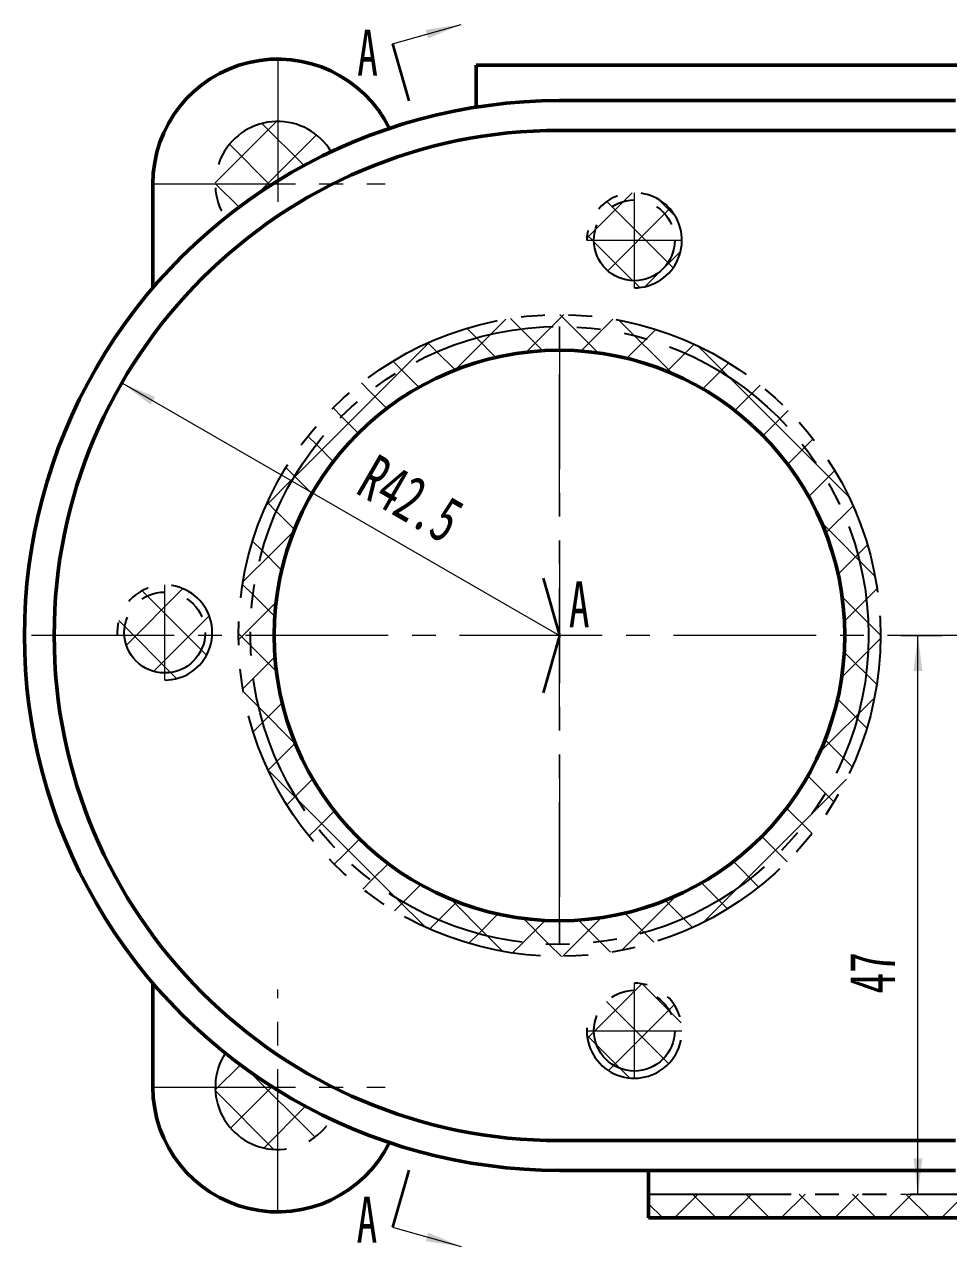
# Model space of a CAD drawing. Header units: millimetres. Extents: x -297 to 297, y -210 to 210.
# Drawn here: x -90.1 to -12.4, y -118.7 to -15.8 of the extents above; entities that cross this region are included whole.
import ezdxf

# ---------------------------------------------------------------- set-up
doc = ezdxf.new("R2010")
doc.units = ezdxf.units.MM
doc.linetypes.add('双点画线', pattern=[22, 12, -2, 2, -2, 2, -2])
doc.linetypes.add('点画线', pattern=[18, 12, -2, 2, -2])
doc.layers.get('0').update_dxf_attribs({"lineweight": 35})
for name, color, linetype, lineweight in [('EB0', 7, 'Continuous', 35), ('中心线层', 1, '点画线', 18), ('剖面线层', 7, 'Continuous', 18), ('尺寸线层', 7, 'Continuous', 18)]:
    doc.layers.add(name, color=color, linetype=linetype, lineweight=lineweight)
doc.styles.add('标准', font='', dxfattribs={"width": 0.667})
doc.styles.get('标准').set_extended_font_data('宋体')
doc.dimstyles.new('标准', dxfattribs={"dimtxt": 3.853125, "dimasz": 3, "dimexe": 2, "dimexo": 0, "dimgap": 1.672723958333334, "dimtad": 1, "dimdec": 3, "dimdsep": 46, "dimtxsty": '标准', "dimblk": '_CAXARROW', "dimcen": 0, "dimdle": 5, "dimclrd": 256, "dimclre": 256, "dimclrt": 256, "dimazin": 2, "dimtfac": 0.7071067811865475, "dimtdec": 3, "dimtofl": 0, "dimtmove": 0, "dimatfit": 3, "dimfxl": 0, "dimfrac": 2, "dimtolj": 1, "dimtzin": 0, "dimlwd": 18, "dimarcsym": 0})
pattern_1 = [(45, (0, 0), (-2.245064030267288, 2.245064030267288), []), (135, (0, 0), (-2.245064030267288, -2.245064030267288), [])]

# ---------------------------------------------------------------- blocks, each defined once
blk = doc.blocks.new('*X32')
at = {"layer": '尺寸线层', "linetype": 'Continuous', "lineweight": 18, "transparency": 16777216}
blk.add_hatch(color=256, dxfattribs=at).paths.add_polyline_path([(-81.90823034258872, -45.99637669975444), (-79.12266827565654, -47.1716506981346), (-79.49767609270188, -47.82116523773698)], flags=0)
blk.add_line((-81.90823034258872, -45.99637669975444), (-45.10240643178723, -67.24681966565693), dxfattribs=at)
at = {"layer": '尺寸线层', "linetype": 'Continuous', "lineweight": 18, "transparency": 16777216, "insert": (-57.64270652967218, -55.7538117181691), "char_height": 3.853125, "width": 16.46377191783124, "attachment_point": 5, "rotation": 329.9993104355288, "line_spacing_factor": 1.150569886022796, "style": '标准'}
blk.add_mtext('\\T1.001;R42.5', dxfattribs=at)
blk = doc.blocks.new('_CAXARROW')
blk.add_hatch(color=256).paths.add_polyline_path([(0, 0), (-1, 0.125), (-1, -0.125)], flags=0)
blk = doc.blocks.new('*X33')
at = {"layer": '尺寸线层', "linetype": 'Continuous', "lineweight": 18, "transparency": 16777216}
for points in [[(-14.94973074804316, -67.24681649100219), (-15.32473074804316, -70.24681649100219), (-14.57473074804316, -70.24681649100219)], [(-14.94973074804316, -114.2468196656569), (-15.32473074804316, -111.2468196656569), (-14.57473074804316, -111.2468196656569)]]:
    blk.add_hatch(color=256, dxfattribs=at).paths.add_polyline_path(points, flags=0)
for p, q in [((-16.39588683448003, -67.24681649100219), (-12.94973074804316, -67.24681649100219)), ((-14.94973074804316, -114.2468196656569), (-14.94973074804316, -67.24681649100219)), ((-16.39588683448003, -114.2468196656569), (-12.94973074804316, -114.2468196656569))]:
    blk.add_line(p, q, dxfattribs=at)
at = {"layer": '尺寸线层', "linetype": 'Continuous', "lineweight": 18, "transparency": 16777216, "insert": (-18.79681551366816, -95.63252000053751), "char_height": 3.853125, "width": 4.971474495000017, "attachment_point": 5, "rotation": 90, "line_spacing_factor": 1.150569886022796, "style": '标准'}
blk.add_mtext('\\T1.001;47', dxfattribs=at)
blk = doc.blocks.new('*X34')
at = {"layer": '尺寸线层', "linetype": 'Continuous', "lineweight": 18}
for points in [[(-8.261947987526717, 51.4127336290987), (-11.25113664479163, 50.9595491509016), (-11.04760850685804, 50.23769300382708)], [(-8.261948041764178, -51.4127274721538), (-11.04760852195397, -50.23768675408964), (-11.25113668393316, -50.95954289438448)]]:
    blk.add_hatch(color=0, dxfattribs=at).paths.add_polyline_path(points, flags=0)
at = {"layer": '尺寸线层', "color": 0, "linetype": 'Continuous', "lineweight": 18}
for p, q in [((-14.03679716412295, 49.78450852562997), (-8.261947987526717, 51.4127336290987)), ((-14.03679716412295, -49.78450217632029), (-8.261948041764178, -51.4127274721538))]:
    blk.add_line(p, q, dxfattribs=at)
at = {"layer": '尺寸线层', "color": 0, "linetype": 'Continuous', "lineweight": 35}
for p, q in [((-14.03679716412295, 49.78450852562997), (-12.67994291123235, 44.97213421179978)), ((-1.356854252890606, 4.812374313830212), (0, 0)), ((0, 0), (-1.356854413194597, -4.812374268632311)), ((-12.67994275092835, -44.97212790768798), (-14.03679716412295, -49.78450217632029))]:
    blk.add_line(p, q, dxfattribs=at)
at = {"layer": '尺寸线层', "color": 0, "linetype": 'Continuous', "lineweight": 18, "char_height": 3.853125, "attachment_point": 7, "line_spacing_factor": 1.150569886022796, "style": '标准'}
for insert, width in [((-17.01478727412595, 47.11038661428869), 2.591451328124999), ((0.7859458349019854, 0.6992597173185118), 2.591451328125), ((-17.06721635912254, -51.08082785493544), 2.591451328124999)]:
    blk.add_mtext('\\T1.001;A', dxfattribs=dict(at, insert=insert, width=width))

msp = doc.modelspace()

# ---------------------------------------------------------------- hatches: boundary and pattern name
at = {"layer": '剖面线层', "linetype": 'Continuous', "lineweight": 18}
h = msp.add_hatch(dxfattribs=at)
h.set_pattern_fill('ANSI37', color=256, style=0)
h.set_pattern_definition(pattern_1)
edge = h.paths.add_edge_path(flags=0)
edge.add_line((-69.20634801817533, -105.246819665657), (-74.0524064317872, -105.246819665657))
edge.add_arc((-45.10240643179029, -67.24681966566098), 44.99999999999507, 231.350132641248, 237.6124614669079)
edge.add_arc((-68.80240643178713, -105.2468196656569), 5.249999999999996, 147.0432983656661, 180.0000000000011)
edge.add_line((-68.80240643178828, -105.5000548229588), (-68.80240643178828, -110.4968196656568))
edge.add_arc((-45.10240643217223, -67.24681966626997), 44.99999999927626, 237.6124614669031, 238.2194896548795)
edge.add_line((-74.0524064317872, -105.246819665657), (-69.20634801817536, -105.246819665657))
edge.add_arc((-68.80240643178729, -105.2468196656568), 5.249999999999929, 180, 269.9999999999985)
edge.add_arc((-68.8024064317873, -105.2468196656569), 5.249999999999929, 269.9999999999895, 329.0544242357248)
edge.add_arc((-45.10240643178592, -67.24681966565426), 45.00000000000169, 238.2194896548738, 244.7475899601364)
edge.add_line((-68.80240643178726, -110.4968196656568), (-68.80240643178828, -105.5000548229588))
edge = h.paths.add_edge_path(flags=0)
edge.add_arc((-45.10240643178817, -67.24681966565595), 44.99999999999861, 122.3875385330924, 128.6498673587522)
edge.add_line((-74.05240643178735, -29.24681966565697), (-69.20634801817516, -29.24681966565697))
edge.add_arc((-68.80240643178732, -29.24681966565702), 5.250000000000028, 180, 212.956701634337)
edge = h.paths.add_edge_path(flags=0)
edge.add_line((-69.20634801817093, -29.24681966565697), (-74.05240643178735, -29.24681966565697))
edge.add_arc((-45.10240643163783, -67.24681966589613), 45.00000000027971, 121.7805103451258, 122.3875385330855)
edge.add_line((-68.80240643178658, -23.99681966565702), (-68.80240643178658, -28.99358450835521))
edge.add_arc((-68.80240643178732, -29.24681966565701), 5.249999999999996, 89.99999999999116, 179.9999999999901)
edge = h.paths.add_edge_path(flags=0)
edge.add_arc((-45.10240643178983, -67.2468196656526), 44.99999999999488, 115.2524100398631, 121.7805103451242)
edge.add_arc((-68.80240643178736, -29.24681966565703), 5.249999999999878, 30.94557576427842, 90)
edge.add_line((-68.80240643178703, -28.9935845083543), (-68.80240643178658, -23.99681966565702))
edge = h.paths.add_edge_path(flags=0)
edge.add_arc((21.49759356821369, -67.24681966565481), 44.99999999999532, 58.21948965487597, 64.74758996013747)
edge.add_line((45.1975935682117, -23.99681966565695), (45.1975935682117, -28.99358450835505))
edge.add_arc((45.1975935682124, -29.24681966565691), 5.249999999999961, 90.00000000000792, 149.0544242357278)
edge = h.paths.add_edge_path(flags=0)
edge.add_arc((21.49759356827176, -67.24681966556393), 44.99999999988991, 57.61246146690809, 58.21948965487877)
edge.add_line((50.44759356821238, -29.24681966565686), (45.60153515460068, -29.24681966565686))
edge.add_arc((45.19759356821242, -29.24681966565691), 5.249999999999957, 359.9999999999999, 449.9999999999992)
edge.add_line((45.19759356821225, -28.99358450835415), (45.1975935682117, -23.99681966565695))
edge = h.paths.add_edge_path(flags=0)
edge.add_arc((45.19759356821247, -29.24681966565694), 5.249999999999822, 327.0432983656648, 360.0000000000007)
edge.add_line((45.60153515460066, -29.24681966565686), (50.44759356821238, -29.24681966565686))
edge.add_arc((21.49759356821381, -67.24681966565524), 44.99999999999797, 51.35013264124863, 57.61246146690782)
edge = h.paths.add_edge_path(flags=0)
edge.add_arc((45.19759356821255, -105.2468196656569), 5.24999999999994, 210.9455757642795, 270.0000000000002)
edge.add_line((45.19759356821355, -105.5000548229587), (45.19759356821355, -110.4968196656568))
edge.add_arc((21.49759356821349, -67.24681966565863), 44.9999999999981, 295.252410039863, 301.7805103451262)
edge = h.paths.add_edge_path(flags=0)
edge.add_line((50.44759356821248, -105.2468196656569), (45.60153515460048, -105.2468196656569))
edge.add_arc((45.19759356821262, -105.2468196656568), 5.249999999999865, 359.9999999999997, 392.956701634336)
edge.add_arc((21.49759356821367, -67.24681966565858), 44.99999999999797, 302.3875385330921, 308.649867358752)
edge.add_arc((45.19759356821256, -105.2468196656569), 5.249999999999943, 270.0000000000109, 360.0000000000111)
edge.add_line((45.60153515459788, -105.2468196656569), (50.44759356821248, -105.2468196656569))
edge.add_arc((21.49759356800277, -67.24681966532336), 45.00000000039268, 301.7805103451298, 302.387538533088)
edge.add_line((45.19759356821261, -110.4968196656568), (45.19759356821355, -105.5000548229587))
h = msp.add_hatch(dxfattribs=at)
h.set_pattern_fill('ANSI37', color=256, style=0)
h.set_pattern_definition(pattern_1)
edge = h.paths.add_edge_path(flags=0)
edge.add_line((-34.80240643178356, -100.4968196656569), (-35.40240643178355, -100.4968196656569))
edge.add_arc((-38.80240643178352, -100.496819665657), 3.999999999999957, 0, 89.9999999999993)
edge.add_line((-38.8024064317835, -97.0968196656571), (-38.8024064317835, -96.49681966565703))
edge.add_arc((-38.80240643178352, -100.4968196656571), 3.39999999999997, 359.9999999999996, 449.9999999999972)
edge.add_arc((-38.80240643178353, -100.496819665657), 3.999999999999957, 270, 360.0000000000008)
edge.add_line((-35.40240643178355, -100.4968196656569), (-34.80240643178356, -100.4968196656569))
edge.add_arc((-38.80240643178356, -100.4968196656571), 3.400000000000006, 270.0000000000006, 360.0000000000029)
edge.add_line((-38.8024064317835, -104.4968196656569), (-38.80240643178352, -103.8968196656571))
edge.add_line((-38.80240643178352, -103.8968196656571), (-38.80240643178352, -104.4968196656569))
edge.add_arc((-38.80240643178355, -100.4968196656571), 3.399999999999991, 179.9999999999998, 270.0000000000035)
edge.add_line((-42.80240643178349, -100.4968196656569), (-42.20240643178355, -100.4968196656569))
edge.add_arc((-38.80240643178352, -100.496819665657), 3.999999999999972, 180, 270.0000000000006)
edge = h.paths.add_edge_path(flags=0)
edge.add_line((-38.8024064317835, -100.4968196656569), (-42.20240643178355, -100.4968196656569))
edge.add_line((-38.8024064317835, -97.0968196656571), (-38.8024064317835, -100.4968196656569))
edge.add_arc((-38.80240643178355, -100.4968196656571), 3.400000000000006, 89.99999999999893, 179.9999999999959)
edge.add_line((-38.80240643178351, -100.4968196656569), (-38.80240643178351, -103.8968196656571))
edge.add_line((-42.20240643178355, -100.4968196656569), (-38.80240643178351, -100.4968196656569))
edge.add_arc((-38.80240643178355, -100.4968196656571), 3.399999999999991, 179.9999999999998, 270.0000000000035)
edge.add_arc((-38.80240643178356, -100.4968196656571), 3.400000000000006, 270.0000000000006, 360.0000000000029)
edge.add_line((-38.80240643178351, -100.4968196656569), (-35.40240643178355, -100.4968196656569))
edge.add_line((-38.8024064317835, -103.8968196656571), (-38.80240643178351, -100.4968196656569))
edge = h.paths.add_edge_path(flags=0)
edge.add_line((-35.40240643178355, -100.4968196656569), (-38.80240643178351, -100.4968196656569))
edge.add_arc((-38.80240643178352, -100.4968196656571), 3.39999999999997, 359.9999999999996, 449.9999999999972)
edge.add_line((-38.8024064317835, -100.4968196656569), (-38.80240643178352, -97.0968196656571))
edge = h.paths.add_edge_path(flags=0)
edge.add_line((-38.80240643178364, -37.99681966565703), (-38.80240643178364, -37.39681966565697))
edge.add_arc((-38.80240643178362, -33.99681966565704), 4, 269.9999999999997, 359.999999999998)
edge.add_line((-35.40240643178364, -33.99681966565714), (-34.80240643178361, -33.99681966565714))
edge.add_arc((-38.80240643178363, -33.99681966565696), 3.399999999999999, 270, 359.9999999999972)
edge.add_arc((-38.80240643178363, -33.99681966565697), 3.399999999999991, 0, 90.00000000000301)
edge.add_line((-34.80240643178361, -33.99681966565714), (-35.40240643178364, -33.99681966565714))
edge.add_arc((-38.80240643178361, -33.99681966565703), 4, 0, 90.00000000000163)
edge.add_line((-38.80240643178361, -30.59681966565697), (-38.80240643178364, -29.99681966565703))
edge.add_line((-42.20240643178364, -33.99681966565709), (-42.80240643178361, -33.99681966565709))
edge.add_arc((-38.80240643178365, -33.99681966565696), 3.399999999999991, 89.99999999999964, 180.0000000000018)
edge.add_line((-38.80240643178361, -29.99681966565703), (-38.80240643178361, -30.59681966565697))
edge.add_arc((-38.80240643178362, -33.99681966565703), 3.999999999999993, 90, 180.000000000001)
edge = h.paths.add_edge_path(flags=0)
edge.add_line((-35.40240643178364, -33.99681966565714), (-38.80240643178362, -33.99681966565714))
edge.add_arc((-38.80240643178363, -33.99681966565697), 3.399999999999991, 0, 90.00000000000301)
edge.add_line((-38.80240643178362, -33.99681966565711), (-38.80240643178363, -30.59681966565697))
edge.add_line((-38.80240643178362, -33.99681966565709), (-38.80240643178362, -37.39681966565697))
edge.add_line((-42.20240643178364, -33.99681966565709), (-38.80240643178362, -33.99681966565709))
edge.add_arc((-38.80240643178364, -33.99681966565698), 3.400000000000006, 180, 269.9999999999978)
edge.add_arc((-38.80240643178363, -33.99681966565696), 3.399999999999999, 270, 359.9999999999975)
edge.add_line((-38.80240643178363, -33.99681966565712), (-35.40240643178364, -33.99681966565712))
edge.add_line((-38.80240643178362, -37.39681966565697), (-38.80240643178363, -33.99681966565712))
edge = h.paths.add_edge_path(flags=0)
edge.add_line((-38.80240643178361, -33.99681966565712), (-42.20240643178364, -33.99681966565712))
edge.add_line((-38.80240643178361, -30.59681966565697), (-38.80240643178361, -33.99681966565712))
edge.add_arc((-38.80240643178365, -33.99681966565696), 3.399999999999991, 89.99999999999964, 180.0000000000018)
edge = h.paths.add_edge_path(flags=0)
edge.add_line((-78.3024064317878, -67.24681649100219), (-78.3024064317878, -70.39681966565705))
edge.add_line((-81.69320303248765, -67.24681649100218), (-78.3024064317878, -67.24681649100219))
edge.add_arc((-78.3024064317879, -66.99681966565706), 3.399999999999965, 184.2166768353124, 270.0000000000002)
edge.add_arc((-78.30240643178789, -66.99681966565704), 3.400000000000006, 270.000000000001, 355.7833231646882)
edge.add_line((-78.3024064317878, -67.24681649100219), (-74.91160983108804, -67.24681649100218))
edge.add_line((-78.3024064317878, -70.39681966565705), (-78.3024064317878, -67.24681649100219))
edge.add_line((-74.91160983108804, -67.24681649100218), (-78.3024064317878, -67.24681649100218))
edge.add_arc((-78.30240643178786, -66.99681966565704), 3.400000000000011, 355.7833231646871, 449.9999999999998)
edge.add_line((-78.3024064317878, -67.24681649100218), (-78.3024064317878, -63.59681966565704))
edge.add_line((-78.3024064317878, -67.24681649100218), (-81.69320303248765, -67.24681649100218))
edge.add_line((-78.3024064317878, -63.59681966565704), (-78.3024064317878, -67.24681649100218))
edge.add_arc((-78.30240643178789, -66.99681966565704), 3.400000000000006, 89.99999999999905, 184.2166768353124)
edge.add_line((-81.69320303248765, -67.24681649100218), (-82.29458648625896, -67.24681649100218))
edge.add_arc((-78.30240643178789, -66.99681966565704), 3.400000000000006, 89.99999999999905, 184.2166768353124)
edge.add_line((-78.3024064317878, -62.9968196656572), (-78.3024064317878, -63.59681966565704))
edge.add_arc((-78.30240643178786, -66.99681966565717), 3.999999999999957, 89.99999999999919, 183.5832761358126)
edge = h.paths.add_edge_path(flags=0)
edge.add_line((-74.3102263773167, -67.24681649100218), (-74.91160983108804, -67.24681649100218))
edge.add_arc((-78.30240643178783, -66.99681966565718), 3.999999999999966, 356.4167238641868, 450)
edge.add_line((-78.3024064317878, -63.59681966565704), (-78.3024064317878, -62.9968196656572))
edge.add_arc((-78.30240643178786, -66.99681966565704), 3.400000000000011, 355.7833231646871, 449.9999999999998)
edge.add_arc((-78.30240643178782, -66.99681966565716), 3.999999999999943, 269.9999999999998, 356.4167238641866)
edge.add_line((-74.91160983108804, -67.24681649100218), (-74.3102263773167, -67.24681649100218))
edge.add_arc((-78.30240643178789, -66.99681966565704), 3.400000000000006, 270.000000000001, 355.7833231646882)
edge.add_line((-78.3024064317878, -70.99681966565711), (-78.30240643178783, -70.39681966565705))
h = msp.add_hatch(dxfattribs=at)
h.set_pattern_fill('ANSI37', color=256, style=0)
h.set_pattern_definition(pattern_1)
edge = h.paths.add_edge_path(flags=0)
edge.add_line((-45.1024064317874, -91.24681966565699), (-45.1024064317874, -93.24681966565699))
edge.add_arc((-45.10240643178735, -67.24681966565697), 24.00000000000001, 179.9999924596754, 270.0000000386051)
edge.add_line((-71.10240643178719, -67.24681649100218), (-69.10240643178716, -67.24681649100218))
edge.add_arc((-45.10240643178735, -67.24681966565697), 26.00000000000003, 179.9999930115616, 251.0768320656268)
edge.add_arc((-45.10240643178744, -67.24681966565741), 25.99999999999955, 251.0768320581295, 270.0000000000001)
edge.add_arc((-45.10240643178739, -67.24681966565697), 26.00000000000001, 270, 360.0000069959355)
edge.add_line((-21.10240643178758, -67.24681649100218), (-19.10240643178757, -67.24681649100218))
edge.add_arc((-45.10240643178738, -67.24681966565699), 24, 269.9999999999999, 360.0000075789301)
edge.add_line((-45.1024064317874, -91.39435733926057), (-45.1024064317874, -91.24681966565699))
edge.add_line((-45.1024064317874, -93.24681966565699), (-45.1024064317874, -91.39435733926057))
edge.add_arc((-45.10240643178736, -67.24681966565696), 26.00000000000002, 179.9999930115616, 270.000000007497)
edge.add_line((-72.10240643178705, -67.24681649100218), (-71.10240643178719, -67.24681649100218))
edge.add_arc((-45.10240643178724, -67.24681966565693), 26.99999999999999, 179.9999932773796, 283.493398835766)
edge.add_arc((-45.10240643178723, -67.24681966565694), 26.99999999999998, 283.4933988215597, 360.0000067368265)
edge.add_line((-19.10240643178757, -67.24681649100218), (-18.10240643178742, -67.24681649100218))
edge.add_arc((-45.10240643178739, -67.24681966565697), 26.00000000000001, 270, 360.0000069959355)
edge = h.paths.add_edge_path(flags=0)
edge.add_line((-71.10240643178719, -67.24681649100218), (-72.10240643178705, -67.24681649100218))
edge.add_arc((-45.10240643178736, -67.24681966565701), 26.00000000000003, 90.00000000000018, 179.9999930040646)
edge.add_arc((-45.10240643178739, -67.24681966565699), 26.00000000000001, 6.988438476539187e-06, 89.999999992503)
edge.add_line((-18.10240643178742, -67.24681649100218), (-19.10240643178757, -67.24681649100218))
edge.add_arc((-45.10240643178722, -67.24681966565694), 26.99999999999999, 6.722620432101964e-06, 76.50660116423424)
edge.add_arc((-45.10240643178722, -67.24681966565694), 27.00000000000001, 76.50660117844073, 179.9999932631736)
edge = h.paths.add_edge_path(flags=0)
edge.add_line((-69.10240643178716, -67.24681649100218), (-71.10240643178719, -67.24681649100218))
edge.add_arc((-45.10240643178735, -67.24681966565701), 24.00000000000003, 90.0000000000002, 179.9999924210699)
edge.add_line((-45.1024064317874, -41.24681966565697), (-45.1024064317874, -43.24681966565697))
edge.add_arc((-45.10240643178729, -67.24681966565743), 26.00000000000044, 90.00000000000034, 112.745056417689)
edge.add_arc((-45.10240643178732, -67.24681966565703), 26.00000000000006, 112.7450564176891, 179.9999930040644)
edge = h.paths.add_edge_path(flags=0)
edge.add_line((-19.10240643178757, -67.24681649100218), (-21.10240643178758, -67.24681649100218))
edge.add_arc((-45.10240643178739, -67.24681966565699), 26.00000000000001, 6.988438476539187e-06, 89.999999992503)
edge.add_line((-45.1024064317874, -43.24681966565697), (-45.1024064317874, -41.24681966565697))
edge.add_arc((-45.10240643178737, -67.24681966565699), 24.00000000000001, 7.54032469218398e-06, 89.99999996139488)
h = msp.add_hatch(dxfattribs=at)
h.set_pattern_fill('ANSI37', color=256, style=0)
h.set_pattern_definition(pattern_1)
edge = h.paths.add_edge_path(flags=0)
edge.add_line((13.99759356821259, -116.2468196656569), (-37.60240643178729, -116.2468196656569))
edge.add_line((13.99759356821258, -114.2468196656569), (13.99759356821259, -116.2468196656569))
edge.add_line((7.829644375781115, -114.2468196656569), (13.99759356821258, -114.2468196656569))
edge.add_line((2.697593568212241, -114.2468196656569), (7.829644375781115, -114.2468196656569))
edge.add_line((-2.434457239356632, -114.2468196656569), (2.697593568212241, -114.2468196656569))
edge.add_line((-3.802406431787759, -114.2468196656569), (-2.434457239356632, -114.2468196656569))
edge.add_line((-11.80240643178736, -114.2468196656569), (-3.802406431787759, -114.2468196656569))
edge.add_line((-37.60240643178729, -114.2468196656569), (-11.80240643178736, -114.2468196656569))
edge.add_line((-37.60240643178729, -116.2468196656569), (-37.60240643178729, -114.2468196656569))

# ---------------------------------------------------------------- linework, layer by layer
at = {"layer": 'EB0', "linetype": 'Continuous', "lineweight": 50}
for p, q in [((-52.1024064317874, -22.79460086390191), (-52.1024064317874, -19.24681966565703)), ((-52.10240643178743, -19.24681966565703), (28.49759356821272, -19.24681966565686)), ((-45.1024064317874, -22.24681966565691), (-11.80240643178744, -22.24681966565691)), ((-45.10240643178723, -24.74681966565691), (-11.80240643178745, -24.74681966565691)), ((-79.30240643178774, -29.24681966565697), (-79.30240643178774, -38.00028140896802)), ((-79.30240643178774, -105.246819665657), (-79.30240643178774, -96.4933579223461)), ((-45.1024064317874, -109.7468196656569), (-11.80240643178736, -109.7468196656569)), ((-11.80240643178736, -112.2468196656627), (-45.10240643178743, -112.2468196656554)), ((-37.60240643178729, -112.2468196656569), (-37.60240643178729, -116.2468196656569)), ((-37.60240643178729, -116.2468196656569), (13.99759356821259, -116.2468196656569))]:
    msp.add_line(p, q, dxfattribs=at)
at = {"layer": 'EB0', "linetype": '双点画线', "lineweight": 25}
msp.add_line((-37.60240643178729, -114.2468196656569), (13.99759356821259, -114.2468196656569), dxfattribs=at)
for centre, radius in [((-38.80240643178364, -33.99681966565697), 3.4), ((-45.10240643178723, -67.24681966565693), 27), ((-45.10240643178737, -67.24681966565699), 26), ((-45.10240643178737, -67.24681966565699), 26), ((-78.30240643178786, -66.99681966565704), 3.4), ((-38.80240643178355, -100.4968196656571), 3.4)]:
    msp.add_circle(centre, radius, dxfattribs=at)
at = {"layer": 'EB0', "linetype": 'Continuous', "lineweight": 50}
msp.add_circle((-45.10240643178737, -67.24681966565699), 24, dxfattribs=at)
for centre, radius, start, end in [((-68.80240643178729, -29.24681966565703), 10.50000000000004, 26.40225676439365, 179.9999999999971), ((-45.1024064317874, -67.24681966565704), 44.99999999999996, 89.99999640818355, 269.9999964081836), ((-45.10240643178723, -67.24681966565693), 42.5, 89.99999999999852, 269.9999999999985), ((-68.80240643178726, -105.2468196656569), 10.50000000000003, 179.9999999999999, 333.5977432356036)]:
    msp.add_arc(centre, radius, start, end, dxfattribs=at)
at = {"layer": 'EB0', "linetype": '双点画线', "lineweight": 25}
for centre, radius, start, end in [((-68.80240643178735, -29.24681966565703), 5.250000000000012, 30.94557576427848, 212.9567016343364), ((-38.80240643178361, -33.99681966565703), 4, 270, 180.0000000000015), ((-78.30240643178783, -66.99681966565716), 3.999999999999957, 270, 183.5833216984622), ((-38.80240643178352, -100.496819665657), 3.999999999999964, 176.4166783015376, 90), ((-68.80240643178729, -105.2468196656569), 5.249999999999933, 147.0432983656693, 329.0544242357196)]:
    msp.add_arc(centre, radius, start, end, dxfattribs=at)
at = {"layer": '中心线层', "linetype": '点画线', "lineweight": 18}
for p, q in [((-68.80240643178658, -18.74681966565703), (-68.80240643178738, -31.9684977100992)), ((-79.30240643178774, -29.24681966565697), (-59.75198320304184, -29.24681966565697)), ((-38.80240643178361, -37.99681966565703), (-38.80240643178364, -29.99681966565714)), ((-42.80240643178361, -33.99681966565714), (-34.80240643178361, -33.99681966565709)), ((-38.80240643178361, -40.99681966565703), (-38.80240643178361, -40.99210580319112)), ((-45.1024064317874, -93.24681966565693), (-45.1024064317874, -41.24681966565697)), ((-45.1024064317874, -41.24681966565703), (-45.1024064317874, -93.24681966565699)), ((-78.3024064317878, -70.99681966565711), (-78.30240643178783, -62.99681966565721)), ((66.49759356821251, -67.24681649100218), (-90.10240643178739, -67.24681649100218)), ((-38.80240643178352, -93.50153352812272), (-38.80240643178352, -93.49681966565704)), ((-38.8024064317835, -104.4968196656569), (-38.80240643178352, -96.49681966565704)), ((-68.80240643178658, -115.7468196656569), (-68.80240643178828, -97.04412470078951)), ((-42.80240643178347, -100.4968196656569), (-34.80240643178355, -100.4968196656569)), ((-79.30240643178774, -105.246819665657), (-59.75198320304184, -105.246819665657))]:
    msp.add_line(p, q, dxfattribs=at)

# ---------------------------------------------------------------- block references
at = {"layer": '尺寸线层', "linetype": 'Continuous', "lineweight": 18}
msp.add_blockref('*X34', (-45.1024064317874, -67.24681966565701), dxfattribs=at)

# ---------------------------------------------------------------- dimensions: what is measured, and where the dimension line sits
dim = msp.add_radius_dim(center=(-45.10240643178723, -67.24681966565693), mpoint=(-81.90823034258872, -45.99637669975444), dimstyle='标准', override={"dimpost": 'R<>', "dimsah": 1, "dimtmove": 2, "dimtfill": 1, "dimtzin": 0}, dxfattribs=at)
dim.commit()
dim.dimension.update_dxf_attribs({"geometry": '*X32', "text_midpoint": (-59.3985217606716, -58.99272422231963)})
dim = msp.add_linear_dim(base=(-14.94973074804316, -67.24681649100219), p1=(-16.39588683448003, -114.2468196656569), p2=(-16.39588683448003, -67.24681649100219), angle=90, dimstyle='标准', override={"dimsah": 1, "dimtfill": 1, "dimtzin": 0}, dxfattribs=at)
dim.commit()
dim.dimension.update_dxf_attribs({"geometry": '*X33', "text_midpoint": (-18.68973074804316, -95.63252000053751), "dimtype": 160})

doc.saveas('drawing.dxf')
